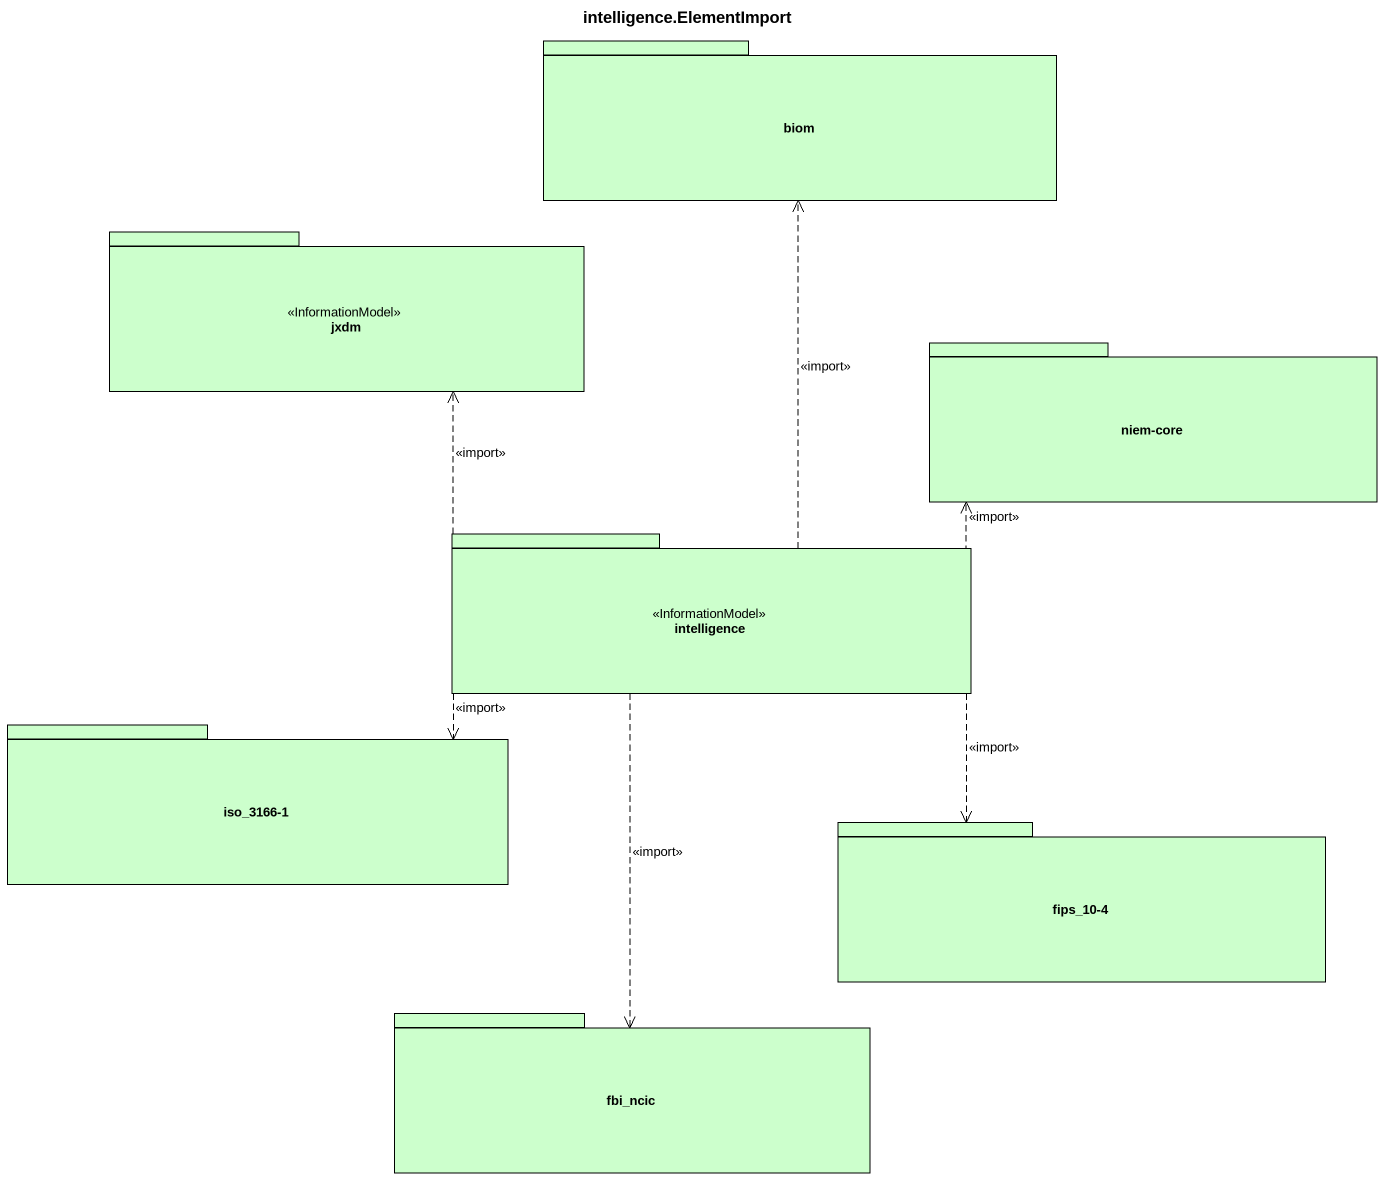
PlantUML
@startuml
title intelligence.ElementImport
package biom #CCFFCC {
}
package jxdm <<InformationModel>> #CCFFCC {
}
package "niem-core" as niem_core #CCFFCC {
}
package intelligence <<InformationModel>> #CCFFCC {
}
package "iso_3166-1" as iso_3166_1 #CCFFCC {
}
package "fips_10-4" as fips_10_4 #CCFFCC {
}
package fbi_ncic #CCFFCC {
}
intelligence .up.> biom : <<import>>
intelligence .up.> jxdm : <<import>>
intelligence .right.> niem_core : <<import>>
intelligence .left.> iso_3166_1 : <<import>>
intelligence ..> fips_10_4 : <<import>>
intelligence ..> fbi_ncic : <<import>>
@enduml
